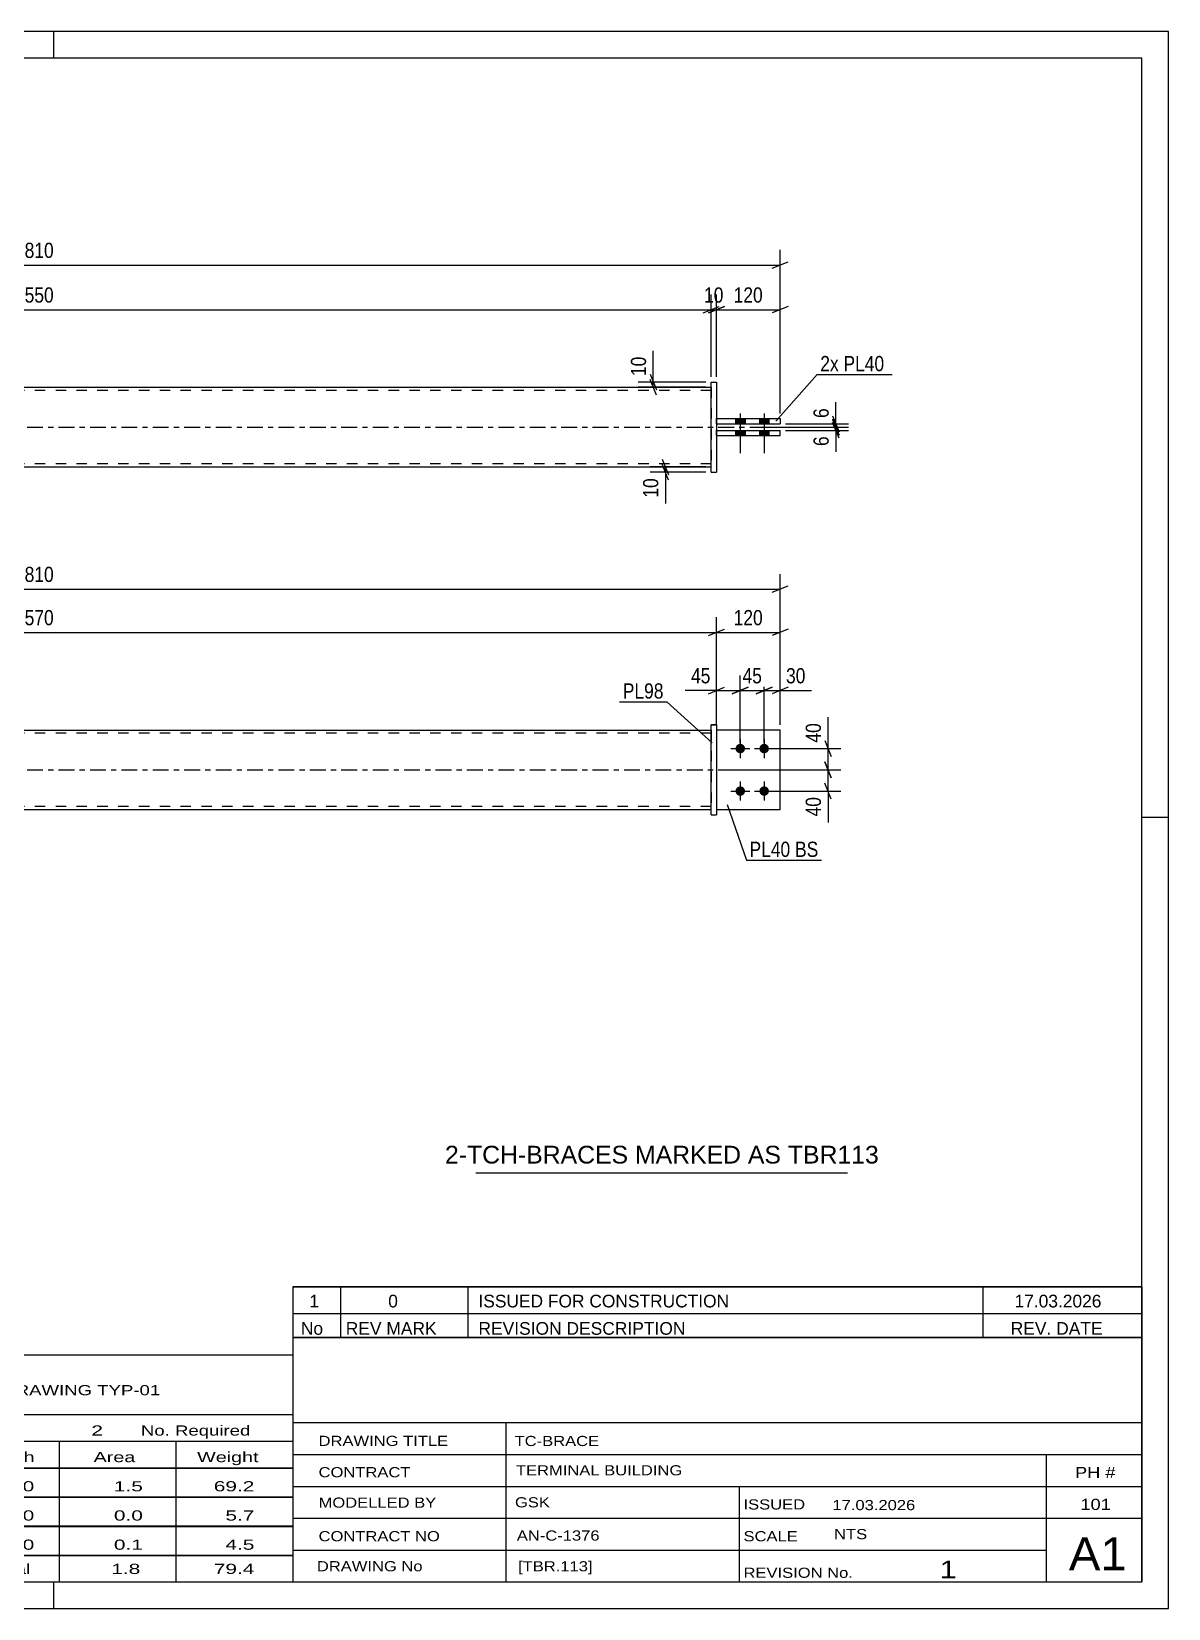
# Model space of a CAD drawing. Header units: millimetres. Extents: x 0 to 420, y 0 to 297.
# Drawn here: x 205.8 to 420, y 0 to 297 of the extents above; entities that cross this region are included whole.
import ezdxf

# ---------------------------------------------------------------- set-up
doc = ezdxf.new("R2010")
doc.units = ezdxf.units.MM
doc.linetypes.add('DXK_LINE_DOT2', pattern=[3.9198, 1.9599, -1.9599])
doc.linetypes.add('DXK_LINE_DOT3', pattern=[5.9187, 2.979, -0.9799, 0.9799, -0.9799])
doc.styles.add('Arial', font='ARIAL.TTF', dxfattribs={"height": 0.2})
doc.styles.add('Arial Narrow', font='ARIALN.TTF', dxfattribs={"height": 0.2})

# ---------------------------------------------------------------- blocks, each defined once
blk = doc.blocks.new('Unknown-580872728-1163')
at = {"color": 5, "linetype": 'Continuous'}
for p, q in [((420, 297), (0, 297)), ((210, 292), (210, 297)), ((420, 0), (420, 297)), ((415, 292), (5, 292)), ((415, 5), (415, 292)), ((420, 149), (415, 149)), ((5, 5), (415, 5)), ((210, 0), (210, 5)), ((0, 0), (420, 0))]:
    blk.add_line(p, q, dxfattribs=at)
blk = doc.blocks.new('Part-580872728-1767 - 1735')
at = {"color": 7, "linetype": 'DXK_LINE_DOT2'}
for p, q in [((346.83, 165.45), (334.83, 165.45)), ((334.83, 165.45), (334.83, 150.45)), ((346.83, 150.45), (346.83, 165.45)), ((334.83, 150.45), (346.83, 150.45))]:
    blk.add_line(p, q, dxfattribs=at)
blk = doc.blocks.new('Part-580872728-1772 - 1735')
at = {"color": 2, "linetype": 'Continuous'}
for p, q in [((346.83, 165.45), (334.83, 165.45)), ((346.83, 150.45), (346.83, 165.45)), ((334.83, 150.45), (346.83, 150.45))]:
    blk.add_line(p, q, dxfattribs=at)
at = {"color": 7, "linetype": 'DXK_LINE_DOT2'}
blk.add_line((334.83, 165.45), (334.83, 150.45), dxfattribs=at)
blk = doc.blocks.new('Part-580872728-1787 - 1735')
at = {"color": 2, "linetype": 'Continuous'}
for p, q in [((334.83, 166.45), (333.83, 166.45)), ((333.83, 149.45), (333.83, 166.45)), ((334.83, 166.45), (334.83, 149.45)), ((333.83, 149.45), (333.83, 149.45)), ((333.83, 149.45), (334.83, 149.45))]:
    blk.add_line(p, q, dxfattribs=at)
at = {"color": 7, "linetype": 'DXK_LINE_DOT2'}
for p, q in [((333.83, 166.45), (333.83, 166.45)), ((333.83, 166.45), (334.83, 166.45)), ((334.83, 166.45), (334.83, 166.45)), ((333.83, 149.45), (334.83, 149.45))]:
    blk.add_line(p, q, dxfattribs=at)
blk = doc.blocks.new('Part-580872728-1807 - 1735')
at = {"color": 2, "linetype": 'Continuous'}
for p, q in [((78.85, 165.45), (333.83, 165.45)), ((78.85, 150.45), (333.83, 150.45))]:
    blk.add_line(p, q, dxfattribs=at)
at = {"color": 7, "linetype": 'DXK_LINE_DOT2'}
for p, q in [((78.85, 150.45), (78.85, 165.45)), ((333.83, 164.85), (78.85, 164.85)), ((333.83, 165.45), (333.83, 150.45)), ((333.83, 151.05), (78.85, 151.05))]:
    blk.add_line(p, q, dxfattribs=at)
at = {"color": 7, "linetype": 'DXK_LINE_DOT3'}
blk.add_line((68.85, 157.95), (343.83, 157.95), dxfattribs=at)
blk = doc.blocks.new('Bolt-580872728-1808 - 1735')
at = {"linetype": 'Continuous'}
for points in [[(339.33, 162.85, -1), (339.33, 161.05, -1)], [(343.83, 162.85, -1), (343.83, 161.05, -1)], [(339.33, 154.85, -1), (339.33, 153.05, -1)], [(343.83, 154.85, -1), (343.83, 153.05, -1)]]:
    blk.add_hatch(color=1, dxfattribs=at).paths.add_polyline_path(points)
at = {"color": 1, "linetype": 'Continuous'}
for p, q in [((339.33, 163.75), (339.33, 160.15)), ((343.83, 163.75), (343.83, 160.15)), ((337.53, 161.95), (341.13, 161.95)), ((342.03, 161.95), (345.63, 161.95)), ((339.33, 155.75), (339.33, 152.15)), ((343.83, 155.75), (343.83, 152.15)), ((337.53, 153.95), (341.13, 153.95)), ((342.03, 153.95), (345.63, 153.95))]:
    blk.add_line(p, q, dxfattribs=at)
blk = doc.blocks.new('Part-580872728-1431 - 1390')
at = {"color": 2, "linetype": 'Continuous'}
for p, q in [((334.83, 221.89), (346.83, 221.89)), ((334.83, 220.89), (346.83, 220.89)), ((346.83, 220.89), (346.83, 221.89))]:
    blk.add_line(p, q, dxfattribs=at)
at = {"color": 7, "linetype": 'DXK_LINE_DOT2'}
for p, q in [((334.83, 220.89), (334.83, 221.89)), ((334.83, 221.89), (346.83, 221.89)), ((334.83, 220.89), (346.83, 220.89))]:
    blk.add_line(p, q, dxfattribs=at)
blk = doc.blocks.new('Part-580872728-1426 - 1390')
at = {"color": 2, "linetype": 'Continuous'}
for p, q in [((333.83, 230.99), (333.83, 230.99)), ((333.83, 213.99), (333.83, 230.99)), ((333.83, 230.99), (334.83, 230.99)), ((334.83, 230.99), (334.83, 230.99)), ((334.83, 230.99), (334.83, 213.99)), ((333.83, 213.99), (334.83, 213.99)), ((333.83, 213.99), (333.83, 213.99)), ((334.83, 213.99), (334.83, 213.99))]:
    blk.add_line(p, q, dxfattribs=at)
at = {"color": 7, "linetype": 'DXK_LINE_DOT2'}
for p, q in [((333.83, 230.99), (333.83, 230.99)), ((333.83, 230.99), (334.83, 230.99)), ((333.83, 213.99), (334.83, 213.99))]:
    blk.add_line(p, q, dxfattribs=at)
blk = doc.blocks.new('Part-580872728-1458 - 1390')
at = {"color": 2, "linetype": 'Continuous'}
for p, q in [((334.83, 224.09), (346.83, 224.09)), ((334.83, 223.09), (346.83, 223.09)), ((346.83, 224.09), (346.83, 223.09))]:
    blk.add_line(p, q, dxfattribs=at)
at = {"color": 7, "linetype": 'DXK_LINE_DOT2'}
for p, q in [((334.83, 223.09), (334.83, 224.09)), ((334.83, 224.09), (346.83, 224.09)), ((334.83, 223.09), (346.83, 223.09)), ((346.83, 224.09), (346.83, 224.09))]:
    blk.add_line(p, q, dxfattribs=at)
blk = doc.blocks.new('Part-580872728-1446 - 1390')
at = {"color": 2, "linetype": 'Continuous'}
for p, q in [((78.85, 229.99), (333.83, 229.99)), ((78.85, 214.99), (333.83, 214.99))]:
    blk.add_line(p, q, dxfattribs=at)
at = {"color": 7, "linetype": 'DXK_LINE_DOT2'}
for p, q in [((78.85, 229.99), (78.85, 214.99)), ((333.83, 229.39), (78.85, 229.39)), ((333.83, 229.99), (333.83, 214.99)), ((333.83, 215.59), (78.85, 215.59))]:
    blk.add_line(p, q, dxfattribs=at)
at = {"color": 7, "linetype": 'DXK_LINE_DOT3'}
blk.add_line((68.85, 222.49), (343.83, 222.49), dxfattribs=at)
blk = doc.blocks.new('Bolt-580872728-1447 - 1390')
at = {"linetype": 'Continuous'}
for points in [[(340.23, 224.09), (338.43, 224.09), (338.43, 223.09), (340.23, 223.09)], [(340.23, 224.09), (338.43, 224.09), (338.43, 223.09), (340.23, 223.09)], [(344.73, 224.09), (342.93, 224.09), (342.93, 223.09), (344.73, 223.09)], [(344.73, 224.09), (342.93, 224.09), (342.93, 223.09), (344.73, 223.09)], [(340.23, 221.89), (338.43, 221.89), (338.43, 220.89), (340.23, 220.89)], [(340.23, 221.89), (338.43, 221.89), (338.43, 220.89), (340.23, 220.89)], [(344.73, 221.89), (342.93, 221.89), (342.93, 220.89), (344.73, 220.89)], [(344.73, 221.89), (342.93, 221.89), (342.93, 220.89), (344.73, 220.89)]]:
    blk.add_hatch(color=1, dxfattribs=at).paths.add_polyline_path(points)
at = {"color": 1, "linetype": 'Continuous'}
for p, q in [((338.43, 224.09), (338.43, 223.09)), ((338.43, 224.09), (338.43, 223.09)), ((339.33, 225.09), (339.33, 217.59)), ((339.33, 225.09), (339.33, 217.59)), ((340.23, 224.09), (340.23, 223.09)), ((340.23, 224.09), (340.23, 223.09)), ((342.93, 224.09), (342.93, 223.09)), ((342.93, 224.09), (342.93, 223.09)), ((343.83, 225.09), (343.83, 217.59)), ((343.83, 225.09), (343.83, 217.59)), ((344.73, 224.09), (344.73, 223.09)), ((344.73, 224.09), (344.73, 223.09)), ((338.43, 221.89), (338.43, 220.89)), ((338.43, 221.89), (338.43, 220.89)), ((340.23, 221.89), (340.23, 220.89)), ((340.23, 221.89), (340.23, 220.89)), ((342.93, 221.89), (342.93, 220.89)), ((342.93, 221.89), (342.93, 220.89)), ((344.73, 221.89), (344.73, 220.89)), ((344.73, 221.89), (344.73, 220.89))]:
    blk.add_line(p, q, dxfattribs=at)
blk = doc.blocks.new('StraightDimension-580872728-1818 - 1735')
at = {"color": 7, "linetype": 'Continuous'}
for p, q in [((343.83, 162.95), (343.83, 175.74)), ((346.83, 166.45), (346.83, 175.74)), ((342.33, 172.29), (345.33, 173.49)), ((343.83, 172.89), (346.83, 172.89)), ((348.33, 173.49), (345.33, 172.29))]:
    blk.add_line(p, q, dxfattribs=at)
at = {"color": 0}
blk.add_wipeout([(352.21, 173.64), (352.21, 177.84), (347.35, 177.84), (347.35, 173.64)], dxfattribs=at)
at = {"color": 7, "linetype": 'Continuous'}
blk.add_line((346.83, 172.89), (352.73, 172.89), dxfattribs=at)
blk.add_line((346.83, 172.89), (352.73, 172.89), dxfattribs=at)
at = {"color": 3, "style": 'Arial Narrow'}
blk.add_text('30', height=2.863, dxfattribs=at).set_placement((347.95, 174.24))
blk = doc.blocks.new('StraightDimension-580872728-1834 - 1735')
at = {"color": 7, "linetype": 'Continuous'}
for p, q in [((339.33, 162.95), (339.33, 175.74)), ((343.83, 162.95), (343.83, 175.74)), ((337.83, 172.29), (340.83, 173.49)), ((339.33, 172.89), (343.83, 172.89)), ((345.33, 173.49), (342.33, 172.29))]:
    blk.add_line(p, q, dxfattribs=at)
at = {"color": 0}
blk.add_wipeout([(344, 173.64), (344, 177.84), (339.15, 177.84), (339.15, 173.64)], dxfattribs=at)
at = {"color": 3, "style": 'Arial Narrow'}
blk.add_text('45', height=2.863, dxfattribs=at).set_placement((339.75, 174.24))
blk = doc.blocks.new('StraightDimension-580872728-1847 - 1735')
at = {"color": 7, "linetype": 'Continuous'}
for p, q in [((334.83, 166.45), (334.83, 175.74)), ((339.33, 162.95), (339.33, 175.74)), ((333.33, 172.29), (336.33, 173.49)), ((334.83, 172.89), (339.33, 172.89)), ((340.83, 173.49), (337.83, 172.29))]:
    blk.add_line(p, q, dxfattribs=at)
at = {"color": 0}
blk.add_wipeout([(334.3, 173.64), (334.3, 177.84), (329.45, 177.84), (329.45, 173.64)], dxfattribs=at)
at = {"color": 7, "linetype": 'Continuous'}
blk.add_line((334.83, 172.89), (328.92, 172.89), dxfattribs=at)
blk.add_line((334.83, 172.89), (328.92, 172.89), dxfattribs=at)
at = {"color": 3, "style": 'Arial Narrow'}
blk.add_text('45', height=2.863, dxfattribs=at).set_placement((330.05, 174.24))
blk = doc.blocks.new('StraightDimension-580872728-1864 - 1735')
at = {"color": 7, "linetype": 'Continuous'}
for p, q in [((65.85, 166.45), (65.85, 194.83)), ((346.83, 166.45), (346.83, 194.83)), ((67.35, 192.58), (64.35, 191.38)), ((65.85, 191.98), (346.83, 191.98)), ((345.33, 191.38), (348.33, 192.58))]:
    blk.add_line(p, q, dxfattribs=at)
at = {"color": 0}
blk.add_wipeout([(210.6, 192.73), (210.6, 196.93), (202.08, 196.93), (202.08, 192.73)], dxfattribs=at)
at = {"color": 3, "style": 'Arial Narrow'}
blk.add_text('2810', height=2.863, dxfattribs=at).set_placement((202.68, 193.33))
blk = doc.blocks.new('StraightDimension-580872728-1884 - 1735')
at = {"color": 7, "linetype": 'Continuous'}
for p, q in [((355.27, 163.45), (356.47, 160.45)), ((344.83, 161.95), (358.27, 161.95)), ((355.87, 157.95), (355.87, 161.95)), ((335.83, 157.95), (358.27, 157.95)), ((356.47, 156.45), (355.27, 159.45))]:
    blk.add_line(p, q, dxfattribs=at)
at = {"color": 0}
blk.add_wipeout([(355.12, 167.34), (350.92, 167.34), (350.92, 162.48), (355.12, 162.48)], dxfattribs=at)
at = {"color": 7, "linetype": 'Continuous'}
blk.add_line((355.87, 161.95), (355.87, 167.86), dxfattribs=at)
blk.add_line((355.87, 161.95), (355.87, 167.86), dxfattribs=at)
at = {"color": 3, "style": 'Arial Narrow'}
blk.add_text('40', height=2.863, rotation=90.0002, dxfattribs=at).set_placement((354.52, 163.08))
blk = doc.blocks.new('StraightDimension-580872728-1893 - 1735')
at = {"color": 7, "linetype": 'Continuous'}
for p, q in [((335.83, 157.95), (358.27, 157.95)), ((355.27, 159.45), (356.47, 156.45)), ((355.87, 153.95), (355.87, 157.95)), ((356.47, 152.45), (355.27, 155.45)), ((344.83, 153.95), (358.27, 153.95))]:
    blk.add_line(p, q, dxfattribs=at)
at = {"color": 0}
blk.add_wipeout([(355.12, 153.43), (350.92, 153.43), (350.92, 148.57), (355.12, 148.57)], dxfattribs=at)
at = {"color": 7, "linetype": 'Continuous'}
blk.add_line((355.87, 153.95), (355.87, 148.05), dxfattribs=at)
blk.add_line((355.87, 153.95), (355.87, 148.05), dxfattribs=at)
at = {"color": 3, "style": 'Arial Narrow'}
blk.add_text('40', height=2.863, rotation=90.0002, dxfattribs=at).set_placement((354.52, 149.17))
blk = doc.blocks.new('StraightDimension-580872728-1903 - 1735')
at = {"color": 7, "linetype": 'Continuous'}
for p, q in [((333.33, 183.23), (336.33, 184.43)), ((334.83, 166.45), (334.83, 186.68)), ((348.33, 184.43), (345.33, 183.23)), ((346.83, 166.45), (346.83, 186.68)), ((334.83, 183.83), (346.83, 183.83))]:
    blk.add_line(p, q, dxfattribs=at)
at = {"color": 0}
blk.add_wipeout([(344.17, 184.58), (344.17, 188.78), (337.48, 188.78), (337.48, 184.58)], dxfattribs=at)
at = {"color": 3, "style": 'Arial Narrow'}
blk.add_text('120', height=2.863, dxfattribs=at).set_placement((338.08, 185.18))
blk = doc.blocks.new('StraightDimension-580872728-1922 - 1735')
at = {"color": 7, "linetype": 'Continuous'}
for p, q in [((79.35, 184.43), (76.35, 183.23)), ((77.85, 158.95), (77.85, 186.68)), ((333.33, 183.23), (336.33, 184.43)), ((334.83, 166.45), (334.83, 186.68)), ((77.85, 183.83), (334.83, 183.83))]:
    blk.add_line(p, q, dxfattribs=at)
at = {"color": 0}
blk.add_wipeout([(210.6, 184.58), (210.6, 188.78), (202.08, 188.78), (202.08, 184.58)], dxfattribs=at)
at = {"color": 3, "style": 'Arial Narrow'}
blk.add_text('2570', height=2.863, dxfattribs=at).set_placement((202.68, 185.18))
blk = doc.blocks.new('StraightDimension-580872728-1658 - 1390')
at = {"color": 7, "linetype": 'Continuous'}
for p, q in [((347.83, 223.09), (359.73, 223.09)), ((356.73, 224.59), (357.93, 221.59)), ((357.93, 220.99), (356.73, 223.99)), ((357.33, 222.49), (357.33, 223.09)), ((342.58, 222.49), (359.73, 222.49))]:
    blk.add_line(p, q, dxfattribs=at)
at = {"color": 0}
blk.add_wipeout([(356.58, 226.64), (352.38, 226.64), (352.38, 223.61), (356.58, 223.61)], dxfattribs=at)
at = {"color": 7, "linetype": 'Continuous'}
blk.add_line((357.33, 223.09), (357.33, 227.17), dxfattribs=at)
blk.add_line((357.33, 223.09), (357.33, 227.17), dxfattribs=at)
at = {"color": 3, "style": 'Arial Narrow'}
blk.add_text('6', height=2.86, rotation=90.0002, dxfattribs=at).set_placement((355.98, 224.21))
blk = doc.blocks.new('StraightDimension-580872728-1535 - 1390')
at = {"color": 7, "linetype": 'Continuous'}
for p, q in [((332.83, 214.99), (322.38, 214.99)), ((332.83, 213.99), (322.38, 213.99)), ((324.63, 216.49), (325.83, 213.49)), ((325.83, 212.49), (324.63, 215.49)), ((325.23, 213.99), (325.23, 214.99))]:
    blk.add_line(p, q, dxfattribs=at)
at = {"color": 0}
blk.add_wipeout([(324.48, 213.46), (320.28, 213.46), (320.28, 208.61), (324.48, 208.61)], dxfattribs=at)
at = {"color": 7, "linetype": 'Continuous'}
blk.add_line((325.23, 213.99), (325.23, 208.08), dxfattribs=at)
blk.add_line((325.23, 213.99), (325.23, 208.08), dxfattribs=at)
at = {"color": 3, "style": 'Arial Narrow'}
blk.add_text('10', height=2.863, rotation=90.0002, dxfattribs=at).set_placement((323.88, 209.21))
blk = doc.blocks.new('StraightDimension-580872728-1575 - 1390')
at = {"color": 7, "linetype": 'Continuous'}
for p, q in [((333.83, 231.99), (333.83, 247.45)), ((334.83, 231.99), (334.83, 247.45)), ((332.33, 244), (335.33, 245.2)), ((336.33, 245.2), (333.33, 244)), ((333.83, 244.6), (334.83, 244.6))]:
    blk.add_line(p, q, dxfattribs=at)
at = {"color": 0}
blk.add_wipeout([(336.75, 245.35), (336.75, 249.55), (331.9, 249.55), (331.9, 245.35)], dxfattribs=at)
at = {"color": 3, "style": 'Arial Narrow'}
blk.add_text('10', height=2.863, dxfattribs=at).set_placement((332.5, 245.95))
blk = doc.blocks.new('StraightDimension-580872728-1564 - 1390')
at = {"color": 7, "linetype": 'Continuous'}
for p, q in [((65.85, 225.09), (65.85, 255.86)), ((346.83, 225.09), (346.83, 255.86)), ((67.35, 253.61), (64.35, 252.41)), ((65.85, 253.01), (346.83, 253.01)), ((345.33, 252.41), (348.33, 253.61))]:
    blk.add_line(p, q, dxfattribs=at)
at = {"color": 0}
blk.add_wipeout([(210.6, 253.76), (210.6, 257.96), (202.08, 257.96), (202.08, 253.76)], dxfattribs=at)
at = {"color": 3, "style": 'Arial Narrow'}
blk.add_text('2810', height=2.863, dxfattribs=at).set_placement((202.68, 254.36))
blk = doc.blocks.new('StraightDimension-580872728-1549 - 1390')
at = {"color": 7, "linetype": 'Continuous'}
for p, q in [((322.33, 232.49), (323.53, 229.49)), ((332.83, 230.99), (320.08, 230.99)), ((332.83, 229.99), (320.08, 229.99)), ((323.53, 228.49), (322.33, 231.49)), ((322.93, 229.99), (322.93, 230.99))]:
    blk.add_line(p, q, dxfattribs=at)
at = {"color": 0}
blk.add_wipeout([(322.18, 236.37), (317.98, 236.37), (317.98, 231.51), (322.18, 231.51)], dxfattribs=at)
at = {"color": 7, "linetype": 'Continuous'}
blk.add_line((322.93, 230.99), (322.93, 236.89), dxfattribs=at)
blk.add_line((322.93, 230.99), (322.93, 236.89), dxfattribs=at)
at = {"color": 3, "style": 'Arial Narrow'}
blk.add_text('10', height=2.863, rotation=90.0002, dxfattribs=at).set_placement((321.58, 232.11))
blk = doc.blocks.new('StraightDimension-580872728-1585 - 1390')
at = {"color": 7, "linetype": 'Continuous'}
for p, q in [((78.85, 231.99), (78.85, 247.45)), ((333.83, 231.99), (333.83, 247.45)), ((80.35, 245.2), (77.35, 244)), ((78.85, 244.6), (333.83, 244.6)), ((332.33, 244), (335.33, 245.2))]:
    blk.add_line(p, q, dxfattribs=at)
at = {"color": 0}
blk.add_wipeout([(210.6, 245.35), (210.6, 249.55), (202.08, 249.55), (202.08, 245.35)], dxfattribs=at)
at = {"color": 3, "style": 'Arial Narrow'}
blk.add_text('2550', height=2.863, dxfattribs=at).set_placement((202.68, 245.95))
blk = doc.blocks.new('StraightDimension-580872728-1615 - 1390')
at = {"color": 7, "linetype": 'Continuous'}
for p, q in [((334.83, 231.99), (334.83, 247.45)), ((346.83, 225.09), (346.83, 247.45)), ((333.33, 244), (336.33, 245.2)), ((334.83, 244.6), (346.83, 244.6)), ((348.33, 245.2), (345.33, 244))]:
    blk.add_line(p, q, dxfattribs=at)
at = {"color": 0}
blk.add_wipeout([(344.17, 245.35), (344.17, 249.55), (337.48, 249.55), (337.48, 245.35)], dxfattribs=at)
at = {"color": 3, "style": 'Arial Narrow'}
blk.add_text('120', height=2.863, dxfattribs=at).set_placement((338.08, 245.95))
blk = doc.blocks.new('StraightDimension-580872728-1647 - 1390')
at = {"color": 7, "linetype": 'Continuous'}
for p, q in [((356.73, 223.99), (357.93, 220.99)), ((357.93, 220.39), (356.73, 223.39)), ((342.58, 222.49), (359.73, 222.49)), ((347.83, 221.89), (359.73, 221.89)), ((357.33, 221.89), (357.33, 222.49))]:
    blk.add_line(p, q, dxfattribs=at)
at = {"color": 0}
blk.add_wipeout([(356.58, 221.36), (352.38, 221.36), (352.38, 218.33), (356.58, 218.33)], dxfattribs=at)
at = {"color": 7, "linetype": 'Continuous'}
blk.add_line((357.33, 221.89), (357.33, 217.81), dxfattribs=at)
blk.add_line((357.33, 221.89), (357.33, 217.81), dxfattribs=at)
at = {"color": 3, "style": 'Arial Narrow'}
blk.add_text('6', height=2.86, rotation=90.0002, dxfattribs=at).set_placement((355.98, 218.93))
blk = doc.blocks.new('Unknown-580872728-3687')
at = {"color": 7, "linetype": 'Continuous'}
for p, q in [((255, 51.05), (255, 5)), ((255, 51.05), (415, 51.05)), ((415, 51), (415, 5)), ((255, 35), (415, 35)), ((295.14, 35), (295.14, 5)), ((255, 29), (415, 29)), ((397, 5.05), (397, 29.05)), ((255, 23), (415, 23)), ((339.14, 23), (339.14, 5)), ((255, 17), (415, 17)), ((255, 11), (397, 11)), ((255, 5), (415, 5))]:
    blk.add_line(p, q, dxfattribs=at)
at = {"color": 7, "style": 'Arial Narrow'}
for s, height, width, p in [('DRAWING TITLE', 1.9089, 1.425378, (259.88, 30.61)), ('TC-BRACE', 1.909, 1.425378, (296.81, 30.59)), ('TERMINAL BUILDING', 1.9089, 1.425378, (297.06, 25.07)), ('CONTRACT', 1.909, 1.425378, (259.88, 24.71)), ('MODELLED BY', 1.9089, 1.425378, (259.88, 18.98)), ('GSK', 1.909, 1.425378, (296.88, 19.04)), ('ISSUED', 1.909, 1.425378, (339.94, 18.64)), ('17.03.2026', 1.909, 1.425378, (356.69, 18.52)), ('CONTRACT NO', 1.9089, 1.425378, (259.88, 12.66)), ('AN-C-1376', 1.909, 1.425378, (297.23, 12.78)), ('SCALE', 1.909, 1.425378, (339.94, 12.65)), ('A1', 6.204, 1.25, (401.24, 7.2)), ('DRAWING No', 1.909, 1.425378, (259.56, 7)), ('[TBR.113]', 1.909, 1.425378, (297.46, 6.99)), ('1', 3.34, 1.5, (376.91, 5.68)), ('REVISION No.', 1.9089, 1.425378, (339.94, 5.77))]:
    blk.add_text(s, height=height, dxfattribs=dict(at, width=width)).set_placement(p)
at = {"color": 7, "linetype": 'Continuous', "style": 'Arial Narrow'}
for s, height, width, p in [('PH #', 2.1, 1.42538, (402.4, 24.55)), ('101', 2.1, 1.42538, (403.41, 18.55)), ('NTS', 1.909, 1.425378, (357, 13.05))]:
    blk.add_text(s, height=height, dxfattribs=dict(at, width=width)).set_placement(p)
blk = doc.blocks.new('Unknown-580872728-3688')
at = {"color": 7, "linetype": 'Continuous'}
for p, q in [((255, 60.55), (415, 60.55)), ((415, 60.55), (255, 60.55)), ((255, 60.55), (255, 55.55)), ((264, 60.55), (264, 55.55)), ((288, 60.55), (288, 55.55)), ((385, 60.55), (385, 55.55)), ((415, 60.55), (415, 55.55)), ((255, 55.55), (415, 55.55)), ((255, 55.55), (255, 51.05)), ((255, 55.55), (415, 55.55)), ((264, 55.55), (264, 51.05)), ((288, 55.55), (288, 51.05)), ((385, 55.55), (385, 51.05)), ((415, 55.55), (415, 51.05)), ((415, 51.05), (255, 51.05))]:
    blk.add_line(p, q, dxfattribs=at)
at = {"color": 7, "linetype": 'Continuous', "style": 'Arial Narrow'}
for s, height, width, p in [('1', 2.39, 1.196471, (258.16, 56.7)), ('0', 2.39, 1.196471, (273, 56.7)), ('ISSUED FOR CONSTRUCTION', 2.3861, 1.196471, (290, 56.7)), ('17.03.2026', 2.386, 1.196471, (391, 56.7)), ('No', 2.386, 1.2, (256.54, 51.55)), ('REV MARK', 2.386, 1.2, (265, 51.55)), ('REVISION DESCRIPTION', 2.3861, 1.2, (290, 51.55)), ('REV. DATE', 2.386, 1.2, (390.28, 51.55))]:
    blk.add_text(s, height=height, dxfattribs=dict(at, width=width)).set_placement(p)
blk = doc.blocks.new('Unknown-580872728-3689')
at = {"color": 7, "linetype": 'Continuous'}
for p, q in [((95, 47.75), (255, 47.75)), ((95, 36.5), (95, 47.75)), ((255, 47.75), (255, 36.5)), ((95, 36.5), (255, 36.5)), ((95, 36.5), (95, 31.5)), ((255, 36.5), (255, 31.5)), ((95, 31.5), (255, 31.5)), ((95, 31.5), (95, 26.5)), ((119, 31.5), (119, 26.5)), ((154.5, 31.5), (154.5, 26.5)), ((180.5, 31.5), (180.5, 26.5)), ((193.5, 31.5), (193.5, 26.5)), ((211, 31.5), (211, 26.5)), ((233, 31.5), (233, 26.5)), ((255, 31.5), (255, 26.5)), ((95, 26.5), (255, 26.5)), ((95, 26.45), (95, 21.05)), ((95, 26.45), (255, 26.45)), ((119, 26.5), (119, 21)), ((154.5, 26.5), (154.5, 21)), ((180.5, 26.5), (180.5, 21)), ((193.5, 26.5), (193.5, 21)), ((211, 26.5), (211, 21)), ((233, 26.5), (233, 21)), ((255, 26.45), (255, 21.05)), ((95, 21.05), (255, 21.05)), ((95, 20.95), (95, 15.55)), ((95, 20.95), (255, 20.95)), ((119, 21), (119, 15.5)), ((154.5, 21), (154.5, 15.5)), ((180.5, 21), (180.5, 15.5)), ((193.5, 21), (193.5, 15.5)), ((211, 21), (211, 15.5)), ((233, 21), (233, 15.5)), ((255, 20.95), (255, 15.55)), ((95, 15.55), (255, 15.55)), ((95, 15.45), (95, 10.05)), ((95, 15.45), (255, 15.45)), ((119, 15.5), (119, 10)), ((154.5, 15.5), (154.5, 10)), ((180.5, 15.5), (180.5, 10)), ((193.5, 15.5), (193.5, 10)), ((211, 15.5), (211, 10)), ((233, 15.5), (233, 10)), ((255, 15.45), (255, 10.05)), ((95, 10.05), (255, 10.05)), ((95, 10), (255, 10)), ((95, 10), (95, 5)), ((211, 10), (211, 5)), ((233, 10), (233, 5)), ((255, 10), (255, 5)), ((95, 5), (255, 5))]:
    blk.add_line(p, q, dxfattribs=at)
at = {"color": 7, "style": 'Arial Narrow'}
for s, height, width, p in [('GENERAL NOTES & WELD DETAILS :', 2.8633, 1.4, (96.15, 40.06)), ('REFER TYP DRAWING TYP-01', 1.9089, 1.6, (179.7, 40.16)), ("MATERIAL LIST FOR ASSEMBLY MK'D", 1.9089, 1.6, (96.15, 32.56)), ('TBR113', 1.909, 1.794707, (187.59, 32.47)), ('2', 1.91, 1.794707, (217.08, 32.56)), ('No. Required', 1.9089, 1.6, (226.41, 32.56)), ('Mark', 1.909, 1.7, (96.34, 27.5)), ('Profile', 1.909, 1.7, (129.41, 27.5)), ('Material', 1.909, 1.7, (159.54, 27.56)), ('No.', 1.909, 1.7, (184.5, 27.56)), ('Length', 1.909, 1.7, (195, 27.56)), ('Area', 1.909, 1.7, (217.5, 27.56)), ('Weight', 1.909, 1.7, (237, 27.56))]:
    blk.add_text(s, height=height, dxfattribs=dict(at, width=width)).set_placement(p)
at = {"color": 7, "linetype": 'Continuous', "style": 'Arial Narrow'}
for s, height, width, p in [('TBR113', 1.909, 1.794707, (96.5, 22.06)), ('SHS150*6', 1.909, 1.794707, (121, 22.06)), ('E350', 1.909, 1.794707, (160.74, 22.06)), ('1', 1.91, 1.794707, (184.86, 22.06)), ('2550', 1.909, 1.794707, (197.58, 22.06)), ('1.5', 1.909, 1.794707, (221.32, 22.06)), ('69.2', 1.909, 1.794707, (240.14, 22.06)), ('PL40', 1.909, 1.794707, (96.5, 16.56)), ('PL10*120', 1.909, 1.794707, (121, 16.56)), ('E350', 1.909, 1.794707, (160.74, 16.56)), ('4', 1.91, 1.794707, (184.86, 16.56)), ('150', 1.909, 1.794707, (199.77, 16.56)), ('0.0', 1.909, 1.794707, (221.32, 16.56)), ('5.7', 1.909, 1.794707, (242.33, 16.56)), ('PL98', 1.909, 1.794707, (96.5, 11.06)), ('PL10*170', 1.909, 1.794707, (121, 11.06)), ('E350', 1.909, 1.794707, (160.74, 11.06)), ('2', 1.91, 1.794707, (184.86, 11.06)), ('170', 1.909, 1.794707, (199.77, 11.06)), ('0.1', 1.909, 1.794707, (221.32, 11.06)), ('4.5', 1.909, 1.794707, (242.33, 11.06)), ('Total', 1.909, 1.7, (197.33, 6.5)), ('1.8', 1.909, 1.794707, (220.83, 6.5)), ('79.4', 1.909, 1.794707, (240.14, 6.5))]:
    blk.add_text(s, height=height, dxfattribs=dict(at, width=width)).set_placement(p)
blk = doc.blocks.new('Unknown-580872728-3690')
at = {"color": 7, "linetype": 'Continuous'}
blk.add_line((289.5, 82.05), (359.5, 82.05), dxfattribs=at)
at = {"color": 7, "style": 'Arial'}
blk.add_text('2-TCH-BRACES MARKED AS TBR113', height=3.3428, dxfattribs=at).set_placement((283.69, 83.8))
blk = doc.blocks.new('Mark-580872728-1783 - 1735')
at = {"color": 0}
blk.add_wipeout([(324.88, 171.37), (324.88, 174.37), (317.2, 174.37), (317.2, 171.37)], dxfattribs=at)
blk.add_wipeout([(324.88, 171.37), (324.88, 174.37), (317.2, 174.37), (317.2, 171.37)], dxfattribs=at)
at = {"color": 30, "linetype": 'Continuous'}
for p in [(316.6, 170.77), (334.06, 163.03)]:
    blk.add_line(p, (325.48, 170.77), dxfattribs=at)
at = {"color": 3, "style": 'Arial Narrow'}
blk.add_text('PL98', height=2.863, dxfattribs=at).set_placement((317.2, 171.37))
blk = doc.blocks.new('MarkSet-580872728-2059 - 1735')
at = {"color": 0}
blk.add_wipeout([(348.75, 141.55), (348.75, 144.55), (341.07, 144.55), (341.07, 141.55)], dxfattribs=at)
blk.add_wipeout([(348.75, 141.55), (348.75, 144.55), (341.07, 144.55), (341.07, 141.55)], dxfattribs=at)
at = {"color": 30, "linetype": 'Continuous'}
blk.add_line((336.83, 151.42), (340.47, 140.95), dxfattribs=at)
at = {"color": 0}
blk.add_wipeout([(354.03, 141.55), (354.03, 144.55), (349.65, 144.55), (349.65, 141.55)], dxfattribs=at)
blk.add_wipeout([(354.03, 141.55), (354.03, 144.55), (349.65, 144.55), (349.65, 141.55)], dxfattribs=at)
at = {"color": 30, "linetype": 'Continuous'}
blk.add_line((340.47, 140.95), (354.63, 140.95), dxfattribs=at)
at = {"color": 3, "style": 'Arial Narrow'}
for s, p in [('PL40', (341.07, 141.55)), ('BS', (349.65, 141.55))]:
    blk.add_text(s, height=2.863, dxfattribs=at).set_placement(p)
blk = doc.blocks.new('MarkSet-580872728-1720 - 1390')
at = {"color": 0}
blk.add_wipeout([(357.87, 233.03), (357.87, 236.03), (354.4, 236.03), (354.4, 233.03)], dxfattribs=at)
blk.add_wipeout([(357.87, 233.03), (357.87, 236.03), (354.4, 236.03), (354.4, 233.03)], dxfattribs=at)
at = {"color": 30, "linetype": 'Continuous'}
blk.add_line((346.03, 223.6), (353.8, 232.43), dxfattribs=at)
at = {"color": 0}
blk.add_wipeout([(366.45, 233.03), (366.45, 236.03), (358.77, 236.03), (358.77, 233.03)], dxfattribs=at)
blk.add_wipeout([(366.45, 233.03), (366.45, 236.03), (358.77, 236.03), (358.77, 233.03)], dxfattribs=at)
at = {"color": 30, "linetype": 'Continuous'}
blk.add_line((353.8, 232.43), (367.95, 232.43), dxfattribs=at)
at = {"color": 3, "style": 'Arial Narrow'}
for s, p in [('2x', (354.4, 233.03)), ('PL40', (358.77, 233.03))]:
    blk.add_text(s, height=2.863, dxfattribs=at).set_placement(p)

msp = doc.modelspace()

# ---------------------------------------------------------------- block references
for name in ['Unknown-580872728-1163', 'Part-580872728-1446 - 1390', 'Part-580872728-1426 - 1390', 'Part-580872728-1458 - 1390', 'Bolt-580872728-1447 - 1390', 'Part-580872728-1431 - 1390', 'Part-580872728-1787 - 1735', 'Part-580872728-1807 - 1735', 'Part-580872728-1767 - 1735', 'Part-580872728-1772 - 1735', 'Bolt-580872728-1808 - 1735', 'Unknown-580872728-3690', 'Unknown-580872728-3688', 'Unknown-580872728-3687', 'Unknown-580872728-3689']:
    msp.add_blockref(name, (0, 0))

# ---------------------------------------------------------------- next in the draw order: block references
for name in ['StraightDimension-580872728-1575 - 1390', 'StraightDimension-580872728-1658 - 1390', 'StraightDimension-580872728-1535 - 1390', 'StraightDimension-580872728-1818 - 1735']:
    msp.add_blockref(name, (0, 0))

# ---------------------------------------------------------------- next in the draw order: block references
for name in ['StraightDimension-580872728-1564 - 1390', 'StraightDimension-580872728-1834 - 1735']:
    msp.add_blockref(name, (0, 0))

# ---------------------------------------------------------------- next in the draw order: block references
for name in ['StraightDimension-580872728-1549 - 1390', 'StraightDimension-580872728-1847 - 1735']:
    msp.add_blockref(name, (0, 0))

# ---------------------------------------------------------------- next in the draw order: block references
for name in ['StraightDimension-580872728-1585 - 1390', 'StraightDimension-580872728-1864 - 1735']:
    msp.add_blockref(name, (0, 0))

# ---------------------------------------------------------------- next in the draw order: block references
for name in ['StraightDimension-580872728-1615 - 1390', 'StraightDimension-580872728-1884 - 1735']:
    msp.add_blockref(name, (0, 0))

# ---------------------------------------------------------------- next in the draw order: block references
for name in ['StraightDimension-580872728-1647 - 1390', 'StraightDimension-580872728-1903 - 1735', 'StraightDimension-580872728-1893 - 1735']:
    msp.add_blockref(name, (0, 0))

# ---------------------------------------------------------------- next in the draw order: block references
for name in ['MarkSet-580872728-1720 - 1390', 'StraightDimension-580872728-1922 - 1735', 'MarkSet-580872728-2059 - 1735']:
    msp.add_blockref(name, (0, 0))

# ---------------------------------------------------------------- next in the draw order: block references
msp.add_blockref('Mark-580872728-1783 - 1735', (0, 0))

doc.saveas('drawing.dxf')
